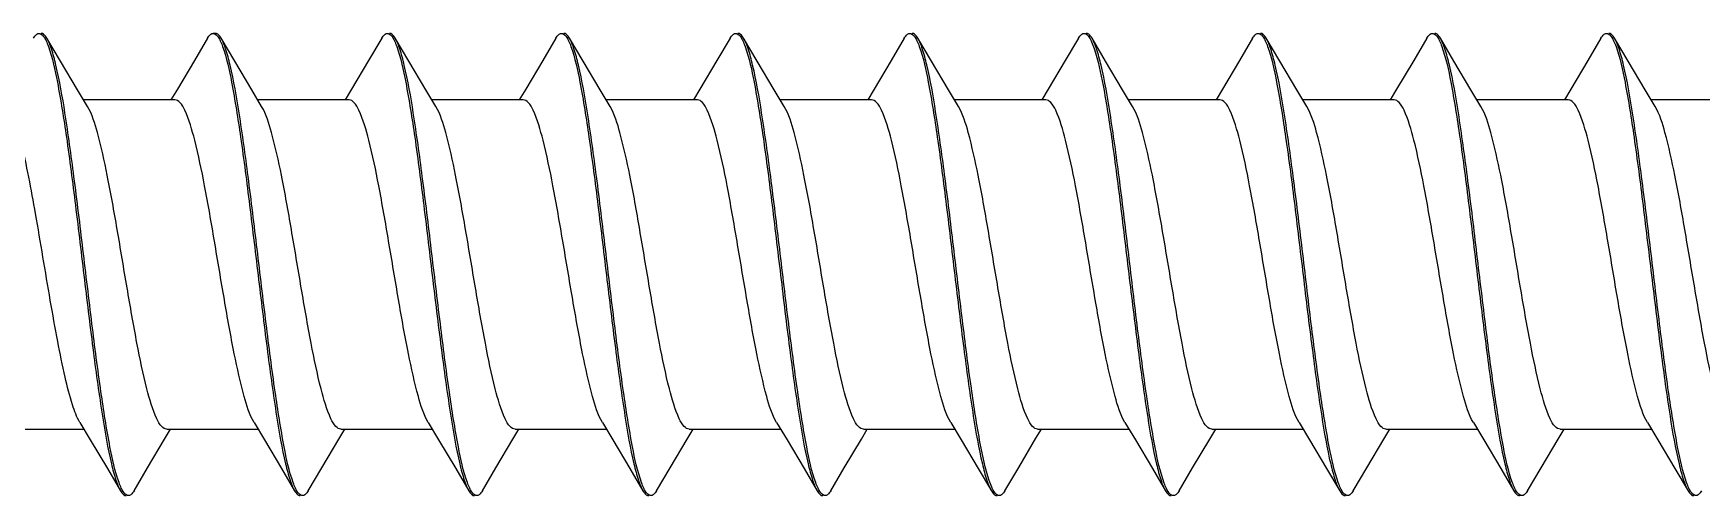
# Model space of a CAD drawing. Header units: millimetres. Extents: x 7820 to 8643, y -320 to 1669.
# Drawn here: x 7937.21 to 7942.41, y -164.14 to -162.7 of the extents above; entities that cross this region are included whole.
import ezdxf

# ---------------------------------------------------------------- set-up
doc = ezdxf.new("R2010")
doc.units = ezdxf.units.MM
doc.header["$MEASUREMENT"] = 0
doc.layers.add('GEOM', color=7, linetype='Continuous')

msp = doc.modelspace()

# ---------------------------------------------------------------- linework, layer by layer
at = {"linetype": 'Continuous'}
for p, q in [((7937.2948, -162.7839), (7937.2525, -162.7124)), ((7937.7533, -162.7124), (7937.7124, -162.7815)), ((7937.7779, -162.6973), (7937.771, -162.6973)), ((7937.8379, -162.7839), (7937.7956, -162.7124)), ((7938.2963, -162.7124), (7938.2555, -162.7815)), ((7938.3809, -162.7839), (7938.3386, -162.7124)), ((7938.8394, -162.7124), (7938.7985, -162.7815)), ((7938.924, -162.7839), (7938.8817, -162.7124)), ((7939.3824, -162.7124), (7939.3415, -162.7815)), ((7939.467, -162.7839), (7939.4247, -162.7124)), ((7939.9254, -162.7124), (7939.8846, -162.7815)), ((7940.01, -162.7839), (7939.9678, -162.7124)), ((7940.4685, -162.7124), (7940.4276, -162.7815)), ((7940.5531, -162.7839), (7940.5108, -162.7124)), ((7941.0115, -162.7124), (7940.9707, -162.7815)), ((7941.0961, -162.7839), (7941.0539, -162.7124)), ((7941.5546, -162.7124), (7941.5137, -162.7815)), ((7941.6392, -162.7839), (7941.5969, -162.7124)), ((7942.0976, -162.7124), (7942.0568, -162.7815)), ((7942.1822, -162.7839), (7942.14, -162.7124)), ((7937.348, -162.8734), (7937.2948, -162.7839)), ((7937.8911, -162.8734), (7937.8379, -162.7839)), ((7938.4341, -162.8734), (7938.3809, -162.7839)), ((7938.9772, -162.8734), (7938.924, -162.7839)), ((7939.5202, -162.8734), (7939.467, -162.7839)), ((7940.0633, -162.8734), (7940.01, -162.7839)), ((7940.6063, -162.8734), (7940.5531, -162.7839)), ((7941.1494, -162.8734), (7941.0961, -162.7839)), ((7941.6924, -162.8734), (7941.6392, -162.7839)), ((7942.2354, -162.8734), (7942.1822, -162.7839)), ((7937.3789, -162.9249), (7937.348, -162.8734)), ((7937.922, -162.9249), (7937.8911, -162.8734)), ((7938.465, -162.9249), (7938.4341, -162.8734)), ((7939.0081, -162.9249), (7938.9772, -162.8734)), ((7939.5511, -162.9249), (7939.5202, -162.8734)), ((7940.0941, -162.9249), (7940.0633, -162.8734)), ((7940.6372, -162.9249), (7940.6063, -162.8734)), ((7941.1802, -162.9249), (7941.1494, -162.8734)), ((7941.7233, -162.9249), (7941.6924, -162.8734)), ((7942.2663, -162.9249), (7942.2354, -162.8734)), ((7937.6514, -162.9044), (7937.3666, -162.9044)), ((7938.1945, -162.9044), (7937.9096, -162.9044)), ((7938.7375, -162.9044), (7938.4527, -162.9044)), ((7939.2806, -162.9043), (7938.9957, -162.9043)), ((7939.8236, -162.9043), (7939.5388, -162.9043)), ((7940.3667, -162.9043), (7940.0818, -162.9043)), ((7940.9097, -162.9043), (7940.6249, -162.9043)), ((7941.4527, -162.9043), (7941.1679, -162.9043)), ((7941.9958, -162.9043), (7941.711, -162.9043)), ((7942.5388, -162.9043), (7942.254, -162.9043)), ((7937.1709, -163.9302), (7937.3677, -163.9302)), ((7937.3554, -163.9097), (7937.3877, -163.9636)), ((7937.6259, -163.9302), (7937.9107, -163.9302)), ((7937.8984, -163.9097), (7937.9307, -163.9636)), ((7938.1689, -163.9302), (7938.4538, -163.9302)), ((7938.4415, -163.9097), (7938.4738, -163.9636)), ((7938.712, -163.9302), (7938.9968, -163.9302)), ((7938.9845, -163.9097), (7939.0168, -163.9636)), ((7939.255, -163.9302), (7939.5399, -163.9302)), ((7939.5275, -163.9097), (7939.5599, -163.9636)), ((7939.7981, -163.9303), (7940.0829, -163.9303)), ((7940.0706, -163.9097), (7940.1029, -163.9636)), ((7940.3411, -163.9303), (7940.626, -163.9303)), ((7940.6136, -163.9097), (7940.646, -163.9637)), ((7940.8842, -163.9303), (7941.169, -163.9303)), ((7941.1567, -163.9097), (7941.189, -163.9637)), ((7941.4272, -163.9303), (7941.7121, -163.9303)), ((7941.6997, -163.9097), (7941.7321, -163.9637)), ((7941.9703, -163.9303), (7942.2551, -163.9303)), ((7942.2428, -163.9097), (7942.2751, -163.9637)), ((7937.3877, -163.9636), (7937.4409, -164.0531)), ((7937.9307, -163.9636), (7937.9839, -164.0531)), ((7938.4738, -163.9636), (7938.527, -164.0531)), ((7939.0168, -163.9636), (7939.07, -164.0531)), ((7939.5599, -163.9636), (7939.6131, -164.0531)), ((7940.1029, -163.9636), (7940.1561, -164.0531)), ((7940.646, -163.9637), (7940.6992, -164.0531)), ((7941.189, -163.9637), (7941.2422, -164.0531)), ((7941.7321, -163.9637), (7941.7852, -164.0531)), ((7942.2751, -163.9637), (7942.3283, -164.0531)), ((7937.4409, -164.0531), (7937.4818, -164.1222)), ((7937.5241, -164.1222), (7937.5664, -164.0507)), ((7937.9839, -164.0531), (7938.0248, -164.1222)), ((7938.0671, -164.1222), (7938.1094, -164.0507)), ((7938.527, -164.0531), (7938.5678, -164.1222)), ((7938.6101, -164.1222), (7938.6524, -164.0507)), ((7939.07, -164.0531), (7939.1109, -164.1222)), ((7939.1532, -164.1222), (7939.1955, -164.0507)), ((7939.6131, -164.0531), (7939.6539, -164.1222)), ((7939.6962, -164.1222), (7939.7385, -164.0507)), ((7940.1561, -164.0531), (7940.197, -164.1222)), ((7940.2393, -164.1222), (7940.2822, -164.0496)), ((7940.6992, -164.0531), (7940.74, -164.1222)), ((7940.7823, -164.1222), (7940.8246, -164.0507)), ((7941.2422, -164.0531), (7941.2831, -164.1222)), ((7941.3254, -164.1222), (7941.3677, -164.0507)), ((7941.7852, -164.0531), (7941.8261, -164.1222)), ((7941.8684, -164.1222), (7941.9107, -164.0507)), ((7942.3283, -164.0531), (7942.3691, -164.1222)), ((7941.8507, -164.1373), (7941.8438, -164.1373))]:
    msp.add_line(p, q, dxfattribs=at)
for points in [[(7937.7124, -162.7815), (7937.6592, -162.8709), (7937.6392, -162.9044)], [(7938.2555, -162.7815), (7938.2023, -162.8709), (7938.1823, -162.9044)], [(7938.7985, -162.7815), (7938.7453, -162.8709), (7938.7253, -162.9044)], [(7939.3415, -162.7815), (7939.2883, -162.8709), (7939.2683, -162.9043)], [(7939.8846, -162.7815), (7939.8314, -162.8709), (7939.8114, -162.9043)], [(7940.4276, -162.7815), (7940.3744, -162.8709), (7940.3544, -162.9043)], [(7940.9707, -162.7815), (7940.9175, -162.8709), (7940.8975, -162.9043)], [(7941.5137, -162.7815), (7941.4605, -162.8709), (7941.4405, -162.9043)], [(7942.0568, -162.7815), (7942.0036, -162.8709), (7941.9836, -162.9043)], [(7937.5664, -164.0507), (7937.6196, -163.9612), (7937.6381, -163.9302)], [(7938.1094, -164.0507), (7938.1626, -163.9612), (7938.1812, -163.9302)], [(7938.6524, -164.0507), (7938.7056, -163.9612), (7938.7242, -163.9302)], [(7939.1955, -164.0507), (7939.2487, -163.9612), (7939.2672, -163.9302)], [(7939.7385, -164.0507), (7939.7917, -163.9612), (7939.8103, -163.9303)], [(7940.2822, -164.0496), (7940.3362, -163.9588), (7940.3533, -163.9303)], [(7940.8246, -164.0507), (7940.8778, -163.9612), (7940.8964, -163.9303)], [(7941.3677, -164.0507), (7941.4209, -163.9612), (7941.4394, -163.9303)], [(7941.9107, -164.0507), (7941.9639, -163.9612), (7941.9825, -163.9303)]]:
    msp.add_lwpolyline(points, dxfattribs=at)
for points, knots in [([(7937.2102, -162.7124), (7937.2116, -162.7101), (7937.2157, -162.7037), (7937.2227, -162.6973), (7937.228, -162.6973)], [0, 0, 0, 0, 0.334695, 1, 1, 1, 1]), ([(7937.228, -162.6973), (7937.2296, -162.6973), (7937.2387, -162.6998), (7937.2438, -162.7088), (7937.2474, -162.7153)], [0, 0, 0, 0, 0.182271, 1, 1, 1, 1]), ([(7937.2525, -162.7124), (7937.2512, -162.7101), (7937.2471, -162.7037), (7937.2401, -162.6973), (7937.2348, -162.6973)], [0, 0, 0, 0, 0.334686, 1, 1, 1, 1]), ([(7937.2474, -162.7153), (7937.2482, -162.7169), (7937.2519, -162.7242), (7937.2549, -162.7317), (7937.257, -162.7377)], [0, 0, 0, 0, 0.219486, 1, 1, 1, 1]), ([(7937.4773, -164.0969), (7937.4642, -164.0609), (7937.4444, -163.9663), (7937.4182, -163.801), (7937.3919, -163.5955), (7937.3652, -163.3716), (7937.3386, -163.1523), (7937.3122, -162.9608), (7937.2894, -162.8278), (7937.269, -162.7505), (7937.2586, -162.7227), (7937.2525, -162.7124)], [0, 0, 0, 0, 0.081843, 0.20518, 0.357792, 0.524049, 0.686804, 0.829293, 0.937031, 0.974474, 1, 1, 1, 1]), ([(7937.257, -162.7377), (7937.2701, -162.7737), (7937.2899, -162.8683), (7937.3162, -163.0336), (7937.3424, -163.2391), (7937.3691, -163.463), (7937.3957, -163.6823), (7937.4221, -163.8738), (7937.4449, -164.0068), (7937.4653, -164.0841), (7937.4757, -164.1119), (7937.4818, -164.1222)], [0, 0, 0, 0, 0.081843, 0.20518, 0.357793, 0.524049, 0.686804, 0.829294, 0.937031, 0.974475, 1, 1, 1, 1]), ([(7937.7533, -162.7124), (7937.7546, -162.7101), (7937.7588, -162.7037), (7937.7657, -162.6973), (7937.771, -162.6973)], [0, 0, 0, 0, 0.334686, 1, 1, 1, 1]), ([(7937.771, -162.6973), (7937.7726, -162.6973), (7937.7817, -162.6998), (7937.7869, -162.7088), (7937.7904, -162.7153)], [0, 0, 0, 0, 0.182271, 1, 1, 1, 1]), ([(7937.7956, -162.7124), (7937.7942, -162.7101), (7937.7901, -162.7037), (7937.7831, -162.6973), (7937.7779, -162.6973)], [0, 0, 0, 0, 0.334686, 1, 1, 1, 1]), ([(7937.7904, -162.7153), (7937.7912, -162.7169), (7937.7949, -162.7242), (7937.7979, -162.7317), (7937.8001, -162.7377)], [0, 0, 0, 0, 0.219486, 1, 1, 1, 1]), ([(7938.0203, -164.0969), (7938.0072, -164.0609), (7937.9875, -163.9663), (7937.9612, -163.801), (7937.9349, -163.5955), (7937.9082, -163.3716), (7937.8817, -163.1523), (7937.8552, -162.9608), (7937.8324, -162.8278), (7937.8121, -162.7505), (7937.8017, -162.7227), (7937.7956, -162.7124)], [0, 0, 0, 0, 0.081843, 0.205179, 0.357792, 0.524049, 0.686803, 0.829293, 0.93703, 0.974474, 1, 1, 1, 1]), ([(7937.8001, -162.7377), (7937.8132, -162.7737), (7937.8329, -162.8683), (7937.8592, -163.0336), (7937.8854, -163.2391), (7937.9122, -163.463), (7937.9387, -163.6823), (7937.9652, -163.8738), (7937.9879, -164.0068), (7938.0083, -164.0841), (7938.0187, -164.1119), (7938.0248, -164.1222)], [0, 0, 0, 0, 0.081843, 0.20518, 0.357792, 0.524049, 0.686804, 0.829293, 0.937031, 0.974475, 1, 1, 1, 1]), ([(7938.2963, -162.7124), (7938.2977, -162.7101), (7938.3018, -162.7037), (7938.3088, -162.6973), (7938.314, -162.6973)], [0, 0, 0, 0, 0.334696, 1, 1, 1, 1]), ([(7938.314, -162.6973), (7938.3157, -162.6973), (7938.3248, -162.6998), (7938.3299, -162.7088), (7938.3334, -162.7153)], [0, 0, 0, 0, 0.182271, 1, 1, 1, 1]), ([(7938.3386, -162.7124), (7938.3373, -162.7101), (7938.3331, -162.7037), (7938.3262, -162.6973), (7938.3209, -162.6973)], [0, 0, 0, 0, 0.334686, 1, 1, 1, 1]), ([(7938.3334, -162.7153), (7938.3343, -162.7169), (7938.3379, -162.7242), (7938.341, -162.7317), (7938.3431, -162.7377)], [0, 0, 0, 0, 0.219486, 1, 1, 1, 1]), ([(7938.5633, -164.0969), (7938.5503, -164.0609), (7938.5305, -163.9663), (7938.5042, -163.801), (7938.478, -163.5955), (7938.4512, -163.3716), (7938.4247, -163.1523), (7938.3983, -162.9608), (7938.3755, -162.8278), (7938.3551, -162.7505), (7938.3447, -162.7227), (7938.3386, -162.7124)], [0, 0, 0, 0, 0.081843, 0.205179, 0.357792, 0.524048, 0.686803, 0.829292, 0.93703, 0.974474, 1, 1, 1, 1]), ([(7938.3431, -162.7377), (7938.3562, -162.7737), (7938.3759, -162.8683), (7938.4022, -163.0336), (7938.4285, -163.2391), (7938.4552, -163.463), (7938.4817, -163.6823), (7938.5082, -163.8738), (7938.531, -164.0068), (7938.5513, -164.0841), (7938.5618, -164.1119), (7938.5678, -164.1222)], [0, 0, 0, 0, 0.081843, 0.20518, 0.357792, 0.524049, 0.686803, 0.829293, 0.93703, 0.974474, 1, 1, 1, 1]), ([(7938.8394, -162.7124), (7938.8407, -162.7101), (7938.8448, -162.7037), (7938.8518, -162.6973), (7938.8571, -162.6973)], [0, 0, 0, 0, 0.334701, 1, 1, 1, 1]), ([(7938.8571, -162.6973), (7938.8587, -162.6973), (7938.8678, -162.6998), (7938.8729, -162.7088), (7938.8765, -162.7153)], [0, 0, 0, 0, 0.182272, 1, 1, 1, 1]), ([(7938.8817, -162.7124), (7938.8803, -162.7101), (7938.8762, -162.7037), (7938.8692, -162.6973), (7938.864, -162.6973)], [0, 0, 0, 0, 0.334686, 1, 1, 1, 1]), ([(7938.8765, -162.7153), (7938.8773, -162.7169), (7938.881, -162.7242), (7938.884, -162.7317), (7938.8862, -162.7377)], [0, 0, 0, 0, 0.219486, 1, 1, 1, 1]), ([(7939.1064, -164.0969), (7939.0933, -164.0609), (7939.0736, -163.9663), (7939.0473, -163.801), (7939.021, -163.5955), (7938.9943, -163.3716), (7938.9678, -163.1523), (7938.9413, -162.9608), (7938.9185, -162.8278), (7938.8982, -162.7505), (7938.8877, -162.7227), (7938.8817, -162.7124)], [0, 0, 0, 0, 0.081843, 0.205179, 0.357791, 0.524048, 0.686802, 0.829292, 0.93703, 0.974474, 1, 1, 1, 1]), ([(7938.8862, -162.7377), (7938.8992, -162.7737), (7938.919, -162.8683), (7938.9453, -163.0336), (7938.9715, -163.2391), (7938.9983, -163.463), (7939.0248, -163.6823), (7939.0512, -163.8738), (7939.074, -164.0068), (7939.0944, -164.0841), (7939.1048, -164.1119), (7939.1109, -164.1222)], [0, 0, 0, 0, 0.081843, 0.205179, 0.357792, 0.524049, 0.686803, 0.829293, 0.93703, 0.974474, 1, 1, 1, 1]), ([(7939.3824, -162.7124), (7939.3837, -162.7101), (7939.3879, -162.7037), (7939.3949, -162.6973), (7939.4001, -162.6973)], [0, 0, 0, 0, 0.334696, 1, 1, 1, 1]), ([(7939.4001, -162.6973), (7939.4018, -162.6973), (7939.4109, -162.6998), (7939.416, -162.7088), (7939.4195, -162.7153)], [0, 0, 0, 0, 0.182272, 1, 1, 1, 1]), ([(7939.4247, -162.7124), (7939.4234, -162.7101), (7939.4192, -162.7037), (7939.4123, -162.6973), (7939.407, -162.6973)], [0, 0, 0, 0, 0.334687, 1, 1, 1, 1]), ([(7939.4195, -162.7153), (7939.4203, -162.7169), (7939.424, -162.7242), (7939.427, -162.7317), (7939.4292, -162.7377)], [0, 0, 0, 0, 0.219486, 1, 1, 1, 1]), ([(7939.6494, -164.0969), (7939.6363, -164.0609), (7939.6166, -163.9663), (7939.5903, -163.801), (7939.5641, -163.5955), (7939.5373, -163.3716), (7939.5108, -163.1523), (7939.4843, -162.9608), (7939.4616, -162.8278), (7939.4412, -162.7505), (7939.4308, -162.7227), (7939.4247, -162.7124)], [0, 0, 0, 0, 0.081843, 0.205179, 0.357791, 0.524048, 0.686802, 0.829292, 0.93703, 0.974474, 1, 1, 1, 1]), ([(7939.4292, -162.7377), (7939.4423, -162.7737), (7939.462, -162.8683), (7939.4883, -163.0336), (7939.5146, -163.2391), (7939.5413, -163.463), (7939.5678, -163.6823), (7939.5943, -163.8738), (7939.6171, -164.0068), (7939.6374, -164.0841), (7939.6478, -164.1119), (7939.6539, -164.1222)], [0, 0, 0, 0, 0.081843, 0.205179, 0.357792, 0.524048, 0.686803, 0.829292, 0.93703, 0.974474, 1, 1, 1, 1]), ([(7939.9254, -162.7124), (7939.9268, -162.7101), (7939.9309, -162.7037), (7939.9379, -162.6973), (7939.9432, -162.6973)], [0, 0, 0, 0, 0.334686, 1, 1, 1, 1]), ([(7939.9432, -162.6973), (7939.9448, -162.6973), (7939.9539, -162.6998), (7939.959, -162.7088), (7939.9625, -162.7153)], [0, 0, 0, 0, 0.182273, 1, 1, 1, 1]), ([(7939.9678, -162.7124), (7939.9664, -162.7101), (7939.9623, -162.7037), (7939.9553, -162.6973), (7939.9501, -162.6973)], [0, 0, 0, 0, 0.334702, 1, 1, 1, 1]), ([(7939.9625, -162.7153), (7939.9634, -162.7169), (7939.9671, -162.7242), (7939.9701, -162.7317), (7939.9722, -162.7377)], [0, 0, 0, 0, 0.219486, 1, 1, 1, 1]), ([(7940.1902, -164.0904), (7940.1775, -164.053), (7940.1579, -163.9567), (7940.1319, -163.7898), (7940.1058, -163.5846), (7940.0793, -163.3624), (7940.053, -163.1458), (7940.0268, -162.9571), (7940.0043, -162.8261), (7939.9841, -162.75), (7939.9738, -162.7225), (7939.9678, -162.7124)], [0, 0, 0, 0, 0.08486, 0.209882, 0.362899, 0.528502, 0.689981, 0.831026, 0.937592, 0.974663, 1, 1, 1, 1]), ([(7939.9722, -162.7377), (7939.9853, -162.7737), (7940.0051, -162.8683), (7940.0314, -163.0336), (7940.0576, -163.2391), (7940.0843, -163.463), (7940.1109, -163.6823), (7940.1373, -163.8738), (7940.1601, -164.0068), (7940.1805, -164.0841), (7940.1909, -164.1119), (7940.197, -164.1222)], [0, 0, 0, 0, 0.081843, 0.205179, 0.357791, 0.524048, 0.686802, 0.829292, 0.93703, 0.974474, 1, 1, 1, 1]), ([(7940.4685, -162.7124), (7940.4698, -162.7101), (7940.474, -162.7037), (7940.4809, -162.6973), (7940.4862, -162.6973)], [0, 0, 0, 0, 0.334696, 1, 1, 1, 1]), ([(7940.5108, -162.7124), (7940.5095, -162.7101), (7940.5053, -162.7037), (7940.4984, -162.6973), (7940.4931, -162.6973)], [0, 0, 0, 0, 0.334697, 1, 1, 1, 1]), ([(7940.4966, -162.7025), (7940.4975, -162.7034), (7940.5016, -162.7081), (7940.5048, -162.7136), (7940.507, -162.718)], [0, 0, 0, 0, 0.208551, 1, 1, 1, 1]), ([(7940.507, -162.718), (7940.5079, -162.7199), (7940.5119, -162.7284), (7940.5152, -162.7372), (7940.5176, -162.7442)], [0, 0, 0, 0, 0.218535, 1, 1, 1, 1]), ([(7940.736, -164.0981), (7940.7228, -164.0624), (7940.7031, -163.9682), (7940.6767, -163.8033), (7940.6504, -163.5977), (7940.6237, -163.3734), (7940.5971, -163.1536), (7940.5706, -162.9616), (7940.5478, -162.8281), (7940.5273, -162.7507), (7940.5169, -162.7227), (7940.5108, -162.7124)], [0, 0, 0, 0, 0.081229, 0.204213, 0.35675, 0.523131, 0.686147, 0.828935, 0.936909, 0.974432, 1, 1, 1, 1]), ([(7940.5176, -162.7442), (7940.5302, -162.7816), (7940.5499, -162.8779), (7940.5759, -163.0448), (7940.602, -163.25), (7940.6285, -163.4721), (7940.6548, -163.6888), (7940.681, -163.8775), (7940.7035, -164.0085), (7940.7237, -164.0846), (7940.734, -164.1121), (7940.74, -164.1222)], [0, 0, 0, 0, 0.084851, 0.209868, 0.362883, 0.528489, 0.689972, 0.831021, 0.937591, 0.974663, 1, 1, 1, 1]), ([(7941.0115, -162.7124), (7941.0129, -162.7101), (7941.017, -162.7037), (7941.024, -162.6973), (7941.0292, -162.6973)], [0, 0, 0, 0, 0.334687, 1, 1, 1, 1]), ([(7941.0292, -162.6973), (7941.0309, -162.6973), (7941.04, -162.6998), (7941.0451, -162.7088), (7941.0486, -162.7153)], [0, 0, 0, 0, 0.182381, 1, 1, 1, 1]), ([(7941.0539, -162.7124), (7941.0525, -162.7101), (7941.0484, -162.7037), (7941.0414, -162.6973), (7941.0362, -162.6973)], [0, 0, 0, 0, 0.334688, 1, 1, 1, 1]), ([(7941.0486, -162.7153), (7941.0495, -162.7169), (7941.0532, -162.7243), (7941.0563, -162.7319), (7941.0584, -162.738)], [0, 0, 0, 0, 0.21909, 1, 1, 1, 1]), ([(7941.2786, -164.0969), (7941.2655, -164.0609), (7941.2458, -163.9663), (7941.2195, -163.801), (7941.1932, -163.5955), (7941.1665, -163.3716), (7941.14, -163.1523), (7941.1135, -162.9608), (7941.0907, -162.8278), (7941.0704, -162.7505), (7941.0599, -162.7227), (7941.0539, -162.7124)], [0, 0, 0, 0, 0.081843, 0.205179, 0.357791, 0.524047, 0.686801, 0.829291, 0.937029, 0.974474, 1, 1, 1, 1]), ([(7941.0584, -162.738), (7941.0715, -162.7741), (7941.0912, -162.8688), (7941.1175, -163.0341), (7941.1438, -163.2396), (7941.1705, -163.4635), (7941.197, -163.6826), (7941.2235, -163.874), (7941.2462, -164.0069), (7941.2666, -164.0841), (7941.277, -164.1119), (7941.2831, -164.1222)], [0, 0, 0, 0, 0.081995, 0.205412, 0.358053, 0.524274, 0.686968, 0.829389, 0.93706, 0.974485, 1, 1, 1, 1]), ([(7941.5546, -162.7124), (7941.5559, -162.7101), (7941.5601, -162.7037), (7941.567, -162.6973), (7941.5723, -162.6973)], [0, 0, 0, 0, 0.334688, 1, 1, 1, 1]), ([(7941.5723, -162.6973), (7941.5739, -162.6973), (7941.583, -162.6998), (7941.5881, -162.7088), (7941.5917, -162.7153)], [0, 0, 0, 0, 0.182272, 1, 1, 1, 1]), ([(7941.5969, -162.7124), (7941.5956, -162.7101), (7941.5914, -162.7037), (7941.5845, -162.6973), (7941.5792, -162.6973)], [0, 0, 0, 0, 0.334698, 1, 1, 1, 1]), ([(7941.5917, -162.7153), (7941.5925, -162.7169), (7941.5962, -162.7242), (7941.5992, -162.7317), (7941.6014, -162.7377)], [0, 0, 0, 0, 0.219486, 1, 1, 1, 1]), ([(7941.8217, -164.0971), (7941.8086, -164.0612), (7941.7889, -163.9667), (7941.7626, -163.8015), (7941.7363, -163.5959), (7941.7096, -163.3719), (7941.683, -163.1526), (7941.6566, -162.961), (7941.6338, -162.8278), (7941.6134, -162.7506), (7941.603, -162.7227), (7941.5969, -162.7124)], [0, 0, 0, 0, 0.081725, 0.204988, 0.357591, 0.523867, 0.686673, 0.829223, 0.937003, 0.974464, 1, 1, 1, 1]), ([(7941.6014, -162.7377), (7941.6145, -162.7737), (7941.6342, -162.8683), (7941.6605, -163.0336), (7941.6867, -163.2391), (7941.7135, -163.463), (7941.74, -163.6823), (7941.7665, -163.8738), (7941.7892, -164.0068), (7941.8096, -164.0841), (7941.82, -164.1119), (7941.8261, -164.1222)], [0, 0, 0, 0, 0.081843, 0.205179, 0.357791, 0.524048, 0.686802, 0.829292, 0.93703, 0.974474, 1, 1, 1, 1]), ([(7942.0976, -162.7124), (7942.099, -162.7101), (7942.1031, -162.7037), (7942.1101, -162.6973), (7942.1153, -162.6973)], [0, 0, 0, 0, 0.334688, 1, 1, 1, 1]), ([(7942.1153, -162.6973), (7942.117, -162.6973), (7942.126, -162.6998), (7942.1311, -162.7087), (7942.1347, -162.7153)], [0, 0, 0, 0, 0.18248, 1, 1, 1, 1]), ([(7942.14, -162.7124), (7942.1386, -162.7101), (7942.1345, -162.7037), (7942.1275, -162.6973), (7942.1222, -162.6973)], [0, 0, 0, 0, 0.334688, 1, 1, 1, 1]), ([(7942.1347, -162.7153), (7942.1355, -162.7168), (7942.1393, -162.7242), (7942.1423, -162.7319), (7942.1445, -162.7379)], [0, 0, 0, 0, 0.2191, 1, 1, 1, 1]), ([(7942.3647, -164.0969), (7942.3516, -164.0609), (7942.3319, -163.9663), (7942.3056, -163.801), (7942.2793, -163.5955), (7942.2526, -163.3716), (7942.226, -163.1523), (7942.1996, -162.9608), (7942.1768, -162.8278), (7942.1565, -162.7505), (7942.146, -162.7227), (7942.14, -162.7124)], [0, 0, 0, 0, 0.081843, 0.205179, 0.357791, 0.524047, 0.686801, 0.829291, 0.937029, 0.974474, 1, 1, 1, 1]), ([(7942.1445, -162.7379), (7942.1576, -162.774), (7942.1773, -162.8686), (7942.2036, -163.0339), (7942.2298, -163.2395), (7942.2566, -163.4633), (7942.2831, -163.6825), (7942.3095, -163.8739), (7942.3323, -164.0069), (7942.3527, -164.0841), (7942.3631, -164.1119), (7942.3691, -164.1222)], [0, 0, 0, 0, 0.081945, 0.205333, 0.357967, 0.524198, 0.686913, 0.829358, 0.937048, 0.97448, 1, 1, 1, 1]), ([(7937.487, -164.1192), (7937.4861, -164.1177), (7937.4824, -164.1104), (7937.4794, -164.1029), (7937.4773, -164.0969)], [0, 0, 0, 0, 0.219486, 1, 1, 1, 1]), ([(7938.03, -164.1192), (7938.0292, -164.1177), (7938.0255, -164.1104), (7938.0225, -164.1029), (7938.0203, -164.0969)], [0, 0, 0, 0, 0.219486, 1, 1, 1, 1]), ([(7938.573, -164.1192), (7938.5722, -164.1177), (7938.5685, -164.1104), (7938.5655, -164.1029), (7938.5633, -164.0969)], [0, 0, 0, 0, 0.219486, 1, 1, 1, 1]), ([(7939.1161, -164.1192), (7939.1152, -164.1177), (7939.1116, -164.1104), (7939.1086, -164.1029), (7939.1064, -164.0969)], [0, 0, 0, 0, 0.219486, 1, 1, 1, 1]), ([(7939.6591, -164.1192), (7939.6583, -164.1177), (7939.6546, -164.1104), (7939.6516, -164.1029), (7939.6494, -164.0969)], [0, 0, 0, 0, 0.219486, 1, 1, 1, 1]), ([(7940.2008, -164.1165), (7940.1999, -164.1147), (7940.1958, -164.1062), (7940.1926, -164.0974), (7940.1902, -164.0904)], [0, 0, 0, 0, 0.218541, 1, 1, 1, 1]), ([(7940.7456, -164.1199), (7940.7448, -164.1184), (7940.7411, -164.1113), (7940.7381, -164.104), (7940.736, -164.0981)], [0, 0, 0, 0, 0.219375, 1, 1, 1, 1]), ([(7941.2883, -164.1192), (7941.2874, -164.1177), (7941.2838, -164.1104), (7941.2808, -164.1029), (7941.2786, -164.0969)], [0, 0, 0, 0, 0.219486, 1, 1, 1, 1]), ([(7941.8315, -164.1195), (7941.8306, -164.1179), (7941.8269, -164.1107), (7941.8239, -164.1031), (7941.8217, -164.0971)], [0, 0, 0, 0, 0.21926, 1, 1, 1, 1]), ([(7942.3744, -164.1192), (7942.3735, -164.1177), (7942.3699, -164.1104), (7942.3668, -164.1029), (7942.3647, -164.0969)], [0, 0, 0, 0, 0.219486, 1, 1, 1, 1]), ([(7937.4818, -164.1222), (7937.4831, -164.1245), (7937.4872, -164.1309), (7937.4942, -164.1373), (7937.4995, -164.1373)], [0, 0, 0, 0, 0.334686, 1, 1, 1, 1]), ([(7937.5064, -164.1373), (7937.5047, -164.1373), (7937.4956, -164.1348), (7937.4905, -164.1258), (7937.487, -164.1192)], [0, 0, 0, 0, 0.182271, 1, 1, 1, 1]), ([(7937.5241, -164.1222), (7937.5227, -164.1245), (7937.5186, -164.1309), (7937.5116, -164.1373), (7937.5064, -164.1373)], [0, 0, 0, 0, 0.334696, 1, 1, 1, 1]), ([(7938.0248, -164.1222), (7938.0261, -164.1245), (7938.0303, -164.1309), (7938.0373, -164.1373), (7938.0425, -164.1373)], [0, 0, 0, 0, 0.334686, 1, 1, 1, 1]), ([(7938.0494, -164.1373), (7938.0477, -164.1373), (7938.0386, -164.1348), (7938.0335, -164.1258), (7938.03, -164.1192)], [0, 0, 0, 0, 0.182272, 1, 1, 1, 1]), ([(7938.0671, -164.1222), (7938.0658, -164.1245), (7938.0616, -164.1309), (7938.0546, -164.1373), (7938.0494, -164.1373)], [0, 0, 0, 0, 0.334701, 1, 1, 1, 1]), ([(7938.5678, -164.1222), (7938.5692, -164.1245), (7938.5733, -164.1309), (7938.5803, -164.1373), (7938.5855, -164.1373)], [0, 0, 0, 0, 0.334686, 1, 1, 1, 1]), ([(7938.5924, -164.1373), (7938.5908, -164.1373), (7938.5817, -164.1348), (7938.5766, -164.1258), (7938.573, -164.1192)], [0, 0, 0, 0, 0.182273, 1, 1, 1, 1]), ([(7938.6101, -164.1222), (7938.6088, -164.1245), (7938.6047, -164.1309), (7938.5977, -164.1373), (7938.5924, -164.1373)], [0, 0, 0, 0, 0.334696, 1, 1, 1, 1]), ([(7939.1109, -164.1222), (7939.1122, -164.1245), (7939.1164, -164.1309), (7939.1233, -164.1373), (7939.1286, -164.1373)], [0, 0, 0, 0, 0.334686, 1, 1, 1, 1]), ([(7939.1355, -164.1373), (7939.1338, -164.1373), (7939.1247, -164.1348), (7939.1196, -164.1258), (7939.1161, -164.1192)], [0, 0, 0, 0, 0.182273, 1, 1, 1, 1]), ([(7939.1532, -164.1222), (7939.1518, -164.1245), (7939.1477, -164.1309), (7939.1407, -164.1373), (7939.1355, -164.1373)], [0, 0, 0, 0, 0.334686, 1, 1, 1, 1]), ([(7939.6539, -164.1222), (7939.6553, -164.1245), (7939.6594, -164.1309), (7939.6664, -164.1373), (7939.6716, -164.1373)], [0, 0, 0, 0, 0.334686, 1, 1, 1, 1]), ([(7939.6785, -164.1373), (7939.6769, -164.1373), (7939.6678, -164.1348), (7939.6627, -164.1258), (7939.6591, -164.1192)], [0, 0, 0, 0, 0.182273, 1, 1, 1, 1]), ([(7939.6962, -164.1222), (7939.6949, -164.1245), (7939.6908, -164.1309), (7939.6838, -164.1373), (7939.6785, -164.1373)], [0, 0, 0, 0, 0.334685, 1, 1, 1, 1]), ([(7940.197, -164.1222), (7940.1983, -164.1245), (7940.2024, -164.1309), (7940.2094, -164.1373), (7940.2147, -164.1373)], [0, 0, 0, 0, 0.334686, 1, 1, 1, 1]), ([(7940.2112, -164.1321), (7940.2103, -164.1312), (7940.2061, -164.1265), (7940.203, -164.121), (7940.2008, -164.1165)], [0, 0, 0, 0, 0.208547, 1, 1, 1, 1]), ([(7940.2393, -164.1222), (7940.2379, -164.1245), (7940.2338, -164.1309), (7940.2268, -164.1373), (7940.2216, -164.1373)], [0, 0, 0, 0, 0.334683, 1, 1, 1, 1]), ([(7940.74, -164.1222), (7940.7414, -164.1245), (7940.7455, -164.1309), (7940.7525, -164.1373), (7940.7577, -164.1373)], [0, 0, 0, 0, 0.334701, 1, 1, 1, 1]), ([(7940.7646, -164.1373), (7940.763, -164.1373), (7940.7542, -164.1349), (7940.7491, -164.1263), (7940.7456, -164.1199)], [0, 0, 0, 0, 0.183764, 1, 1, 1, 1]), ([(7940.7823, -164.1222), (7940.781, -164.1245), (7940.7769, -164.1309), (7940.7699, -164.1373), (7940.7646, -164.1373)], [0, 0, 0, 0, 0.334688, 1, 1, 1, 1]), ([(7941.2831, -164.1222), (7941.2844, -164.1245), (7941.2885, -164.1309), (7941.2955, -164.1373), (7941.3008, -164.1373)], [0, 0, 0, 0, 0.334693, 1, 1, 1, 1]), ([(7941.3077, -164.1373), (7941.306, -164.1373), (7941.2969, -164.1348), (7941.2918, -164.1258), (7941.2883, -164.1192)], [0, 0, 0, 0, 0.182273, 1, 1, 1, 1]), ([(7941.3254, -164.1222), (7941.324, -164.1245), (7941.3199, -164.1309), (7941.3129, -164.1373), (7941.3077, -164.1373)], [0, 0, 0, 0, 0.334688, 1, 1, 1, 1]), ([(7941.8261, -164.1222), (7941.8274, -164.1245), (7941.8316, -164.1309), (7941.8386, -164.1373), (7941.8438, -164.1373)], [0, 0, 0, 0, 0.334688, 1, 1, 1, 1]), ([(7941.8507, -164.1373), (7941.8491, -164.1373), (7941.8401, -164.1348), (7941.835, -164.1259), (7941.8315, -164.1195)], [0, 0, 0, 0, 0.18278, 1, 1, 1, 1]), ([(7941.8684, -164.1222), (7941.8671, -164.1245), (7941.863, -164.1309), (7941.856, -164.1373), (7941.8507, -164.1373)], [0, 0, 0, 0, 0.334689, 1, 1, 1, 1]), ([(7942.3691, -164.1222), (7942.3705, -164.1245), (7942.3746, -164.1309), (7942.3816, -164.1373), (7942.3869, -164.1373)], [0, 0, 0, 0, 0.334696, 1, 1, 1, 1]), ([(7942.3938, -164.1373), (7942.3921, -164.1373), (7942.383, -164.1348), (7942.3779, -164.1258), (7942.3744, -164.1192)], [0, 0, 0, 0, 0.182272, 1, 1, 1, 1]), ([(7942.4115, -164.1222), (7942.4101, -164.1245), (7942.406, -164.1309), (7942.399, -164.1373), (7942.3938, -164.1373)], [0, 0, 0, 0, 0.33469, 1, 1, 1, 1])]:
    msp.add_open_spline(points, degree=3, knots=knots, dxfattribs=at)
for points in [[(7940.4862, -162.6973), (7940.4901, -162.6973), (7940.4938, -162.6997), (7940.4966, -162.7025)], [(7940.2216, -164.1373), (7940.2177, -164.1373), (7940.214, -164.1348), (7940.2112, -164.1321)]]:
    msp.add_open_spline(points, degree=3, dxfattribs=at)
at = {"layer": 'GEOM', "linetype": 'Continuous'}
for points, knots in [([(7937.6259, -163.9302), (7937.6201, -163.9302), (7937.606, -163.9201), (7937.5841, -163.8777), (7937.5587, -163.7896), (7937.5306, -163.6531), (7937.5017, -163.4869), (7937.4726, -163.3123), (7937.4441, -163.1503), (7937.4154, -163.0224), (7937.3939, -162.9497), (7937.3789, -162.9249)], [0, 0, 0, 0, 0.016713, 0.044194, 0.138028, 0.277089, 0.445259, 0.622069, 0.785846, 0.916741, 1, 1, 1, 1]), ([(7937.8984, -163.9097), (7937.8835, -163.8848), (7937.862, -163.8122), (7937.8333, -163.6843), (7937.8047, -163.5223), (7937.7756, -163.3477), (7937.7468, -163.1815), (7937.7186, -163.045), (7937.6932, -162.957), (7937.6713, -162.9145), (7937.6573, -162.9044), (7937.6514, -162.9044)], [0, 0, 0, 0, 0.083259, 0.21415, 0.377926, 0.554737, 0.722905, 0.861964, 0.955799, 0.983285, 1, 1, 1, 1]), ([(7938.1689, -163.9302), (7938.1631, -163.9302), (7938.1491, -163.9201), (7938.1271, -163.8777), (7938.1018, -163.7896), (7938.0736, -163.6531), (7938.0447, -163.4869), (7938.0156, -163.3123), (7937.9871, -163.1503), (7937.9584, -163.0224), (7937.9369, -162.9498), (7937.922, -162.9249)], [0, 0, 0, 0, 0.016716, 0.0442, 0.138036, 0.277094, 0.445262, 0.622073, 0.785849, 0.916739, 1, 1, 1, 1]), ([(7938.4415, -163.9097), (7938.4265, -163.8848), (7938.405, -163.8122), (7938.3763, -163.6843), (7938.3478, -163.5223), (7938.3187, -163.3477), (7938.2898, -163.1814), (7938.2617, -163.045), (7938.2363, -162.957), (7938.2143, -162.9145), (7938.2003, -162.9044), (7938.1945, -162.9044)], [0, 0, 0, 0, 0.083267, 0.21416, 0.377933, 0.554743, 0.722914, 0.86197, 0.955797, 0.983294, 1, 1, 1, 1]), ([(7938.712, -163.9302), (7938.7062, -163.9302), (7938.6921, -163.9201), (7938.6702, -163.8776), (7938.6448, -163.7896), (7938.6167, -163.6531), (7938.5878, -163.4869), (7938.5587, -163.3123), (7938.5301, -163.1503), (7938.5015, -163.0224), (7938.4799, -162.9498), (7938.465, -162.9249)], [0, 0, 0, 0, 0.01671, 0.044205, 0.138035, 0.27709, 0.445258, 0.622069, 0.785842, 0.916734, 1, 1, 1, 1]), ([(7938.9845, -163.9097), (7938.9695, -163.8849), (7938.948, -163.8122), (7938.9194, -163.6843), (7938.8908, -163.5223), (7938.8617, -163.3477), (7938.8328, -163.1814), (7938.8047, -163.045), (7938.7793, -162.9569), (7938.7574, -162.9145), (7938.7433, -162.9043), (7938.7375, -162.9044)], [0, 0, 0, 0, 0.083261, 0.214156, 0.377932, 0.554741, 0.72291, 0.86197, 0.955805, 0.983284, 1, 1, 1, 1]), ([(7939.255, -163.9302), (7939.2492, -163.9302), (7939.2352, -163.9201), (7939.2132, -163.8776), (7939.1878, -163.7896), (7939.1597, -163.6531), (7939.1308, -163.4869), (7939.1017, -163.3123), (7939.0732, -163.1503), (7939.0445, -163.0224), (7939.023, -162.9497), (7939.0081, -162.9249)], [0, 0, 0, 0, 0.016707, 0.044201, 0.138028, 0.277084, 0.445254, 0.622063, 0.785836, 0.916732, 1, 1, 1, 1]), ([(7939.5275, -163.9097), (7939.5126, -163.8848), (7939.4911, -163.8122), (7939.4624, -163.6843), (7939.4339, -163.5223), (7939.4048, -163.3477), (7939.3759, -163.1815), (7939.3478, -163.045), (7939.3223, -162.957), (7939.3004, -162.9145), (7939.2864, -162.9044), (7939.2806, -162.9044)], [0, 0, 0, 0, 0.083263, 0.214154, 0.377928, 0.554739, 0.722908, 0.861963, 0.955795, 0.98329, 1, 1, 1, 1]), ([(7939.7981, -163.9302), (7939.7923, -163.9303), (7939.7782, -163.9201), (7939.7563, -163.8777), (7939.7309, -163.7896), (7939.7028, -163.6532), (7939.6739, -163.4869), (7939.6448, -163.3123), (7939.6162, -163.1503), (7939.5875, -163.0224), (7939.5661, -162.9497), (7939.5511, -162.9249)], [0, 0, 0, 0, 0.016712, 0.044195, 0.138027, 0.277088, 0.445257, 0.622066, 0.785843, 0.916739, 1, 1, 1, 1]), ([(7940.0706, -163.9097), (7940.0556, -163.8849), (7940.0341, -163.8122), (7940.0054, -163.6843), (7939.9769, -163.5223), (7939.9478, -163.3477), (7939.9189, -163.1814), (7939.8908, -163.045), (7939.8654, -162.9569), (7939.8435, -162.9145), (7939.8294, -162.9044), (7939.8236, -162.9044)], [0, 0, 0, 0, 0.083268, 0.214163, 0.377937, 0.554746, 0.722916, 0.861975, 0.955804, 0.98329, 1, 1, 1, 1]), ([(7940.3411, -163.9303), (7940.3353, -163.9303), (7940.3213, -163.9201), (7940.2993, -163.8777), (7940.2739, -163.7896), (7940.2458, -163.6532), (7940.2169, -163.4869), (7940.1878, -163.3123), (7940.1593, -163.1503), (7940.1306, -163.0224), (7940.1091, -162.9497), (7940.0941, -162.9249)], [0, 0, 0, 0, 0.016716, 0.044199, 0.138035, 0.277093, 0.445261, 0.622072, 0.785848, 0.916739, 1, 1, 1, 1]), ([(7940.6136, -163.9097), (7940.5987, -163.8849), (7940.5772, -163.8122), (7940.5485, -163.6843), (7940.52, -163.5223), (7940.4909, -163.3477), (7940.462, -163.1814), (7940.4338, -163.045), (7940.4085, -162.9569), (7940.3865, -162.9145), (7940.3725, -162.9044), (7940.3667, -162.9043)], [0, 0, 0, 0, 0.08326, 0.214151, 0.377927, 0.554738, 0.722906, 0.861964, 0.955799, 0.983284, 1, 1, 1, 1]), ([(7940.8842, -163.9303), (7940.8784, -163.9302), (7940.8643, -163.9201), (7940.8424, -163.8776), (7940.817, -163.7896), (7940.7889, -163.6531), (7940.76, -163.4869), (7940.7309, -163.3123), (7940.7023, -163.1503), (7940.6736, -163.0224), (7940.6521, -162.9497), (7940.6372, -162.9249)], [0, 0, 0, 0, 0.016711, 0.044204, 0.138036, 0.277091, 0.445258, 0.622069, 0.785842, 0.916734, 1, 1, 1, 1]), ([(7941.1567, -163.9097), (7941.1417, -163.8848), (7941.1202, -163.8122), (7941.0915, -163.6843), (7941.063, -163.5223), (7941.0339, -163.3477), (7941.005, -163.1814), (7940.9769, -163.045), (7940.9515, -162.957), (7940.9296, -162.9145), (7940.9155, -162.9044), (7940.9097, -162.9044)], [0, 0, 0, 0, 0.083267, 0.21416, 0.377933, 0.554743, 0.722913, 0.861969, 0.955797, 0.983294, 1, 1, 1, 1]), ([(7941.4272, -163.9302), (7941.4214, -163.9302), (7941.4073, -163.9201), (7941.3854, -163.8776), (7941.36, -163.7896), (7941.3319, -163.6532), (7941.303, -163.4869), (7941.2739, -163.3123), (7941.2454, -163.1503), (7941.2167, -163.0224), (7941.1952, -162.9497), (7941.1802, -162.9249)], [0, 0, 0, 0, 0.016706, 0.044202, 0.138029, 0.277084, 0.445254, 0.622063, 0.785836, 0.916732, 1, 1, 1, 1]), ([(7941.6997, -163.9097), (7941.6848, -163.8849), (7941.6633, -163.8122), (7941.6346, -163.6843), (7941.6061, -163.5223), (7941.577, -163.3477), (7941.5481, -163.1814), (7941.5199, -163.045), (7941.4946, -162.9569), (7941.4726, -162.9145), (7941.4586, -162.9043), (7941.4527, -162.9043)], [0, 0, 0, 0, 0.083262, 0.214157, 0.377933, 0.554742, 0.722911, 0.861971, 0.955806, 0.983285, 1, 1, 1, 1]), ([(7941.9703, -163.9303), (7941.9644, -163.9303), (7941.9504, -163.9201), (7941.9285, -163.8777), (7941.9031, -163.7896), (7941.8749, -163.6532), (7941.8461, -163.4869), (7941.817, -163.3123), (7941.7884, -163.1503), (7941.7597, -163.0224), (7941.7382, -162.9497), (7941.7233, -162.9249)], [0, 0, 0, 0, 0.016711, 0.044195, 0.138025, 0.277086, 0.445256, 0.622066, 0.785842, 0.916738, 1, 1, 1, 1]), ([(7942.2428, -163.9097), (7942.2278, -163.8849), (7942.2063, -163.8122), (7942.1776, -163.6843), (7942.1491, -163.5223), (7942.12, -163.3477), (7942.0911, -163.1814), (7942.063, -163.045), (7942.0376, -162.957), (7942.0157, -162.9145), (7942.0016, -162.9044), (7941.9958, -162.9043)], [0, 0, 0, 0, 0.083262, 0.214153, 0.377927, 0.554739, 0.722907, 0.861964, 0.955796, 0.98329, 1, 1, 1, 1]), ([(7942.5133, -163.9303), (7942.5075, -163.9303), (7942.4934, -163.9201), (7942.4715, -163.8777), (7942.4461, -163.7896), (7942.418, -163.6532), (7942.3891, -163.4869), (7942.36, -163.3123), (7942.3315, -163.1503), (7942.3028, -163.0224), (7942.2813, -162.9497), (7942.2663, -162.9249)], [0, 0, 0, 0, 0.016716, 0.044197, 0.138033, 0.277093, 0.445261, 0.622072, 0.785849, 0.91674, 1, 1, 1, 1]), ([(7937.3554, -163.9097), (7937.3451, -163.8926), (7937.3283, -163.8452), (7937.3066, -163.7605), (7937.2847, -163.6517), (7937.2546, -163.4818), (7937.2203, -163.273), (7937.1899, -163.1073), (7937.1709, -163.0327)], [0, 0, 0, 0, 0.066765, 0.166228, 0.292612, 0.437552, 0.742901, 1, 1, 1, 1])]:
    msp.add_open_spline(points, degree=3, knots=knots, dxfattribs=at)

doc.saveas('drawing.dxf')
